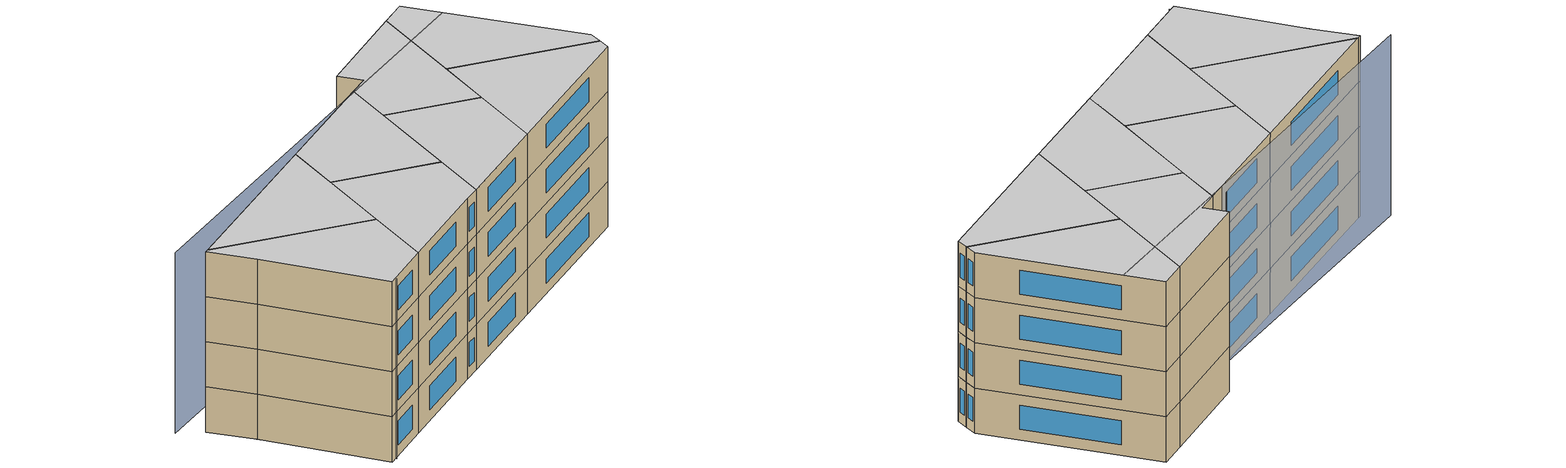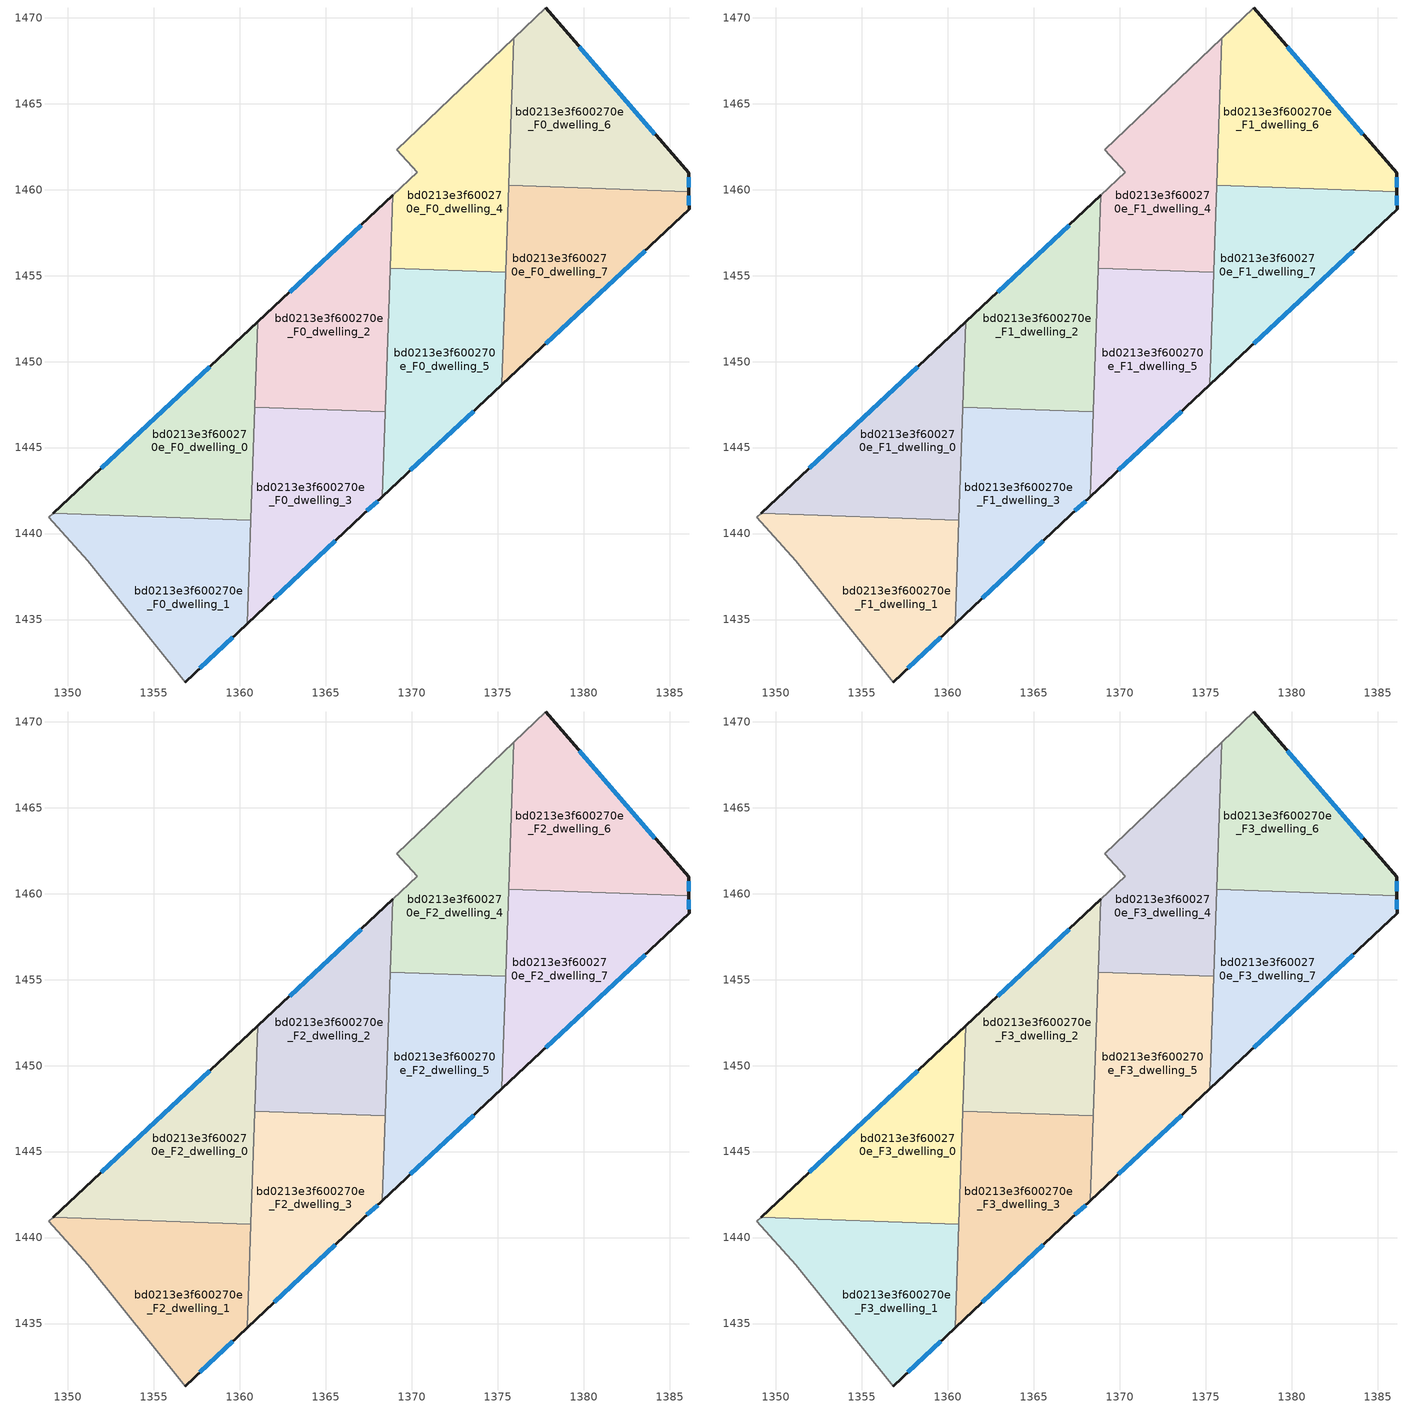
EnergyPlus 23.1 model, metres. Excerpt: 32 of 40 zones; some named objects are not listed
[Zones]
bd0213e3f600270e_F0_dwelling_0
 floor ground (EU_floor_Construction): 1361.06,1452.32 1360.65,1440.77 1349.15,1441.17 z0
 wall outside (EU_wall_Construction): 1361.06,1452.32 1349.15,1441.17 z0:3
 wall to bd0213e3f600270e_F0_dwelling_1 (EU_wall_Construction): 1349.15,1441.17 1360.65,1440.77 z0:3
 wall to bd0213e3f600270e_F0_dwelling_3 (EU_wall_Construction): 1360.65,1440.77 1360.88,1447.36 z0:3
 wall to bd0213e3f600270e_F0_dwelling_2 (EU_wall_Construction): 1360.88,1447.36 1361.06,1452.32 z0:3
 window (EU_Window_Construction): 1358.26,1449.7 1351.94,1443.79 z0.7:2.3
bd0213e3f600270e_F0_dwelling_1
 floor ground (EU_floor_Construction): 1360.65,1440.77 1360.44,1434.75 1356.84,1431.37 1351.17,1438.41 1348.91,1440.95 1349.15,1441.17 z0
 wall outside (EU_wall_Construction): 1356.84,1431.37 1360.44,1434.75 z0:3
 wall adiabatic (EU_wall_Construction): 1349.15,1441.17 1348.91,1440.95 1351.17,1438.41 1356.84,1431.37 z0:3
 wall to bd0213e3f600270e_F0_dwelling_3 (EU_wall_Construction): 1360.44,1434.75 1360.65,1440.77 z0:3
 window (EU_Window_Construction): 1357.69,1432.16 1359.59,1433.96 z0.7:2.3
bd0213e3f600270e_F0_dwelling_2
 floor ground (EU_floor_Construction): 1368.91,1459.66 1368.46,1447.09 1360.88,1447.36 1361.06,1452.32 z0
 wall outside (EU_wall_Construction): 1368.91,1459.66 1361.06,1452.32 z0:3
 wall to bd0213e3f600270e_F0_dwelling_3 (EU_wall_Construction): 1360.88,1447.36 1368.46,1447.09 z0:3
 wall to bd0213e3f600270e_F0_dwelling_5 (EU_wall_Construction): 1368.46,1447.09 1368.76,1455.42 z0:3
 wall to bd0213e3f600270e_F0_dwelling_4 (EU_wall_Construction): 1368.76,1455.42 1368.91,1459.66 z0:3
 window (EU_Window_Construction): 1367.06,1457.94 1362.9,1454.05 z0.7:2.3
bd0213e3f600270e_F0_dwelling_3
 floor ground (EU_floor_Construction): 1368.46,1447.09 1368.29,1442.14 1367.13,1441.06 1360.44,1434.75 1360.88,1447.36 z0
 wall outside (EU_wall_Construction): 1360.44,1434.75 1367.13,1441.06 1368.29,1442.14 z0:3
 wall to bd0213e3f600270e_F0_dwelling_5 (EU_wall_Construction): 1368.29,1442.15 1368.46,1447.09 z0:3
 window (EU_Window_Construction): 1367.4,1441.32 1368.02,1441.89 / 1362.01,1436.24 1365.56,1439.58 z0.7:2.3
bd0213e3f600270e_F0_dwelling_4
 floor ground (EU_floor_Construction): 1375.95,1468.81 1375.46,1455.19 1368.76,1455.42 1368.91,1459.66 1370.33,1461 1369.12,1462.31 z0
 wall to bd0213e3f600270e_F0_dwelling_5 (EU_wall_Construction): 1368.76,1455.42 1375.46,1455.19 z0:3
 wall adiabatic (EU_wall_Construction): 1375.95,1468.81 1369.12,1462.31 1370.33,1461 1368.91,1459.66 z0:3
 wall to bd0213e3f600270e_F0_dwelling_6 (EU_wall_Construction): 1375.64,1460.25 1375.95,1468.81 z0:3
 wall to bd0213e3f600270e_F0_dwelling_7 (EU_wall_Construction): 1375.46,1455.19 1375.64,1460.25 z0:3
bd0213e3f600270e_F0_dwelling_5
 floor ground (EU_floor_Construction): 1375.46,1455.19 1375.23,1448.64 1368.29,1442.15 1368.76,1455.42 z0
 wall outside (EU_wall_Construction): 1368.29,1442.15 1375.23,1448.64 z0:3
 wall to bd0213e3f600270e_F0_dwelling_7 (EU_wall_Construction): 1375.23,1448.64 1375.46,1455.19 z0:3
 window (EU_Window_Construction): 1369.92,1443.67 1373.6,1447.12 z0.7:2.3
bd0213e3f600270e_F0_dwelling_6
 floor ground (EU_floor_Construction): 1377.79,1470.57 1386.1,1460.97 1386.12,1459.88 1375.64,1460.25 1375.95,1468.81 z0
 wall outside (EU_wall_Construction): 1386.12,1459.88 1386.1,1460.97 1377.79,1470.57 z0:3
 wall adiabatic (EU_wall_Construction): 1377.79,1470.57 1375.95,1468.81 z0:3
 wall to bd0213e3f600270e_F0_dwelling_7 (EU_wall_Construction): 1375.64,1460.25 1386.12,1459.88 z0:3
 window (EU_Window_Construction): 1384.15,1463.23 1379.74,1468.31 / 1386.12,1460.14 1386.11,1460.72 z0.7:2.3
bd0213e3f600270e_F0_dwelling_7
 floor ground (EU_floor_Construction): 1386.12,1459.88 1386.13,1458.85 1375.23,1448.64 1375.64,1460.25 z0
 wall outside (EU_wall_Construction): 1375.23,1448.64 1386.13,1458.85 1386.12,1459.88 z0:3
 window (EU_Window_Construction): 1386.13,1459.09 1386.12,1459.64 / 1377.79,1451.04 1383.57,1456.45 z0.7:2.3
bd0213e3f600270e_F1_dwelling_0
 floor to bd0213e3f600270e_F0_dwelling_0 (EU_floor_Construction): 1361.06,1452.32 1360.65,1440.77 1349.15,1441.17 z3
 wall outside (EU_wall_Construction): 1361.06,1452.32 1349.15,1441.17 z3:6
 wall to bd0213e3f600270e_F1_dwelling_1 (EU_wall_Construction): 1349.15,1441.17 1360.65,1440.77 z3:6
 wall to bd0213e3f600270e_F1_dwelling_3 (EU_wall_Construction): 1360.65,1440.77 1360.88,1447.36 z3:6
 wall to bd0213e3f600270e_F1_dwelling_2 (EU_wall_Construction): 1360.88,1447.36 1361.06,1452.32 z3:6
 window (EU_Window_Construction): 1358.26,1449.7 1351.94,1443.79 z3.7:5.3
bd0213e3f600270e_F1_dwelling_1
 floor to bd0213e3f600270e_F0_dwelling_1 (EU_floor_Construction): 1360.65,1440.77 1360.44,1434.75 1356.84,1431.37 1351.17,1438.41 1348.91,1440.95 1349.15,1441.17 z3
 wall outside (EU_wall_Construction): 1356.84,1431.37 1360.44,1434.75 z3:6
 wall adiabatic (EU_wall_Construction): 1349.15,1441.17 1348.91,1440.95 1351.17,1438.41 1356.84,1431.37 z3:6
 wall to bd0213e3f600270e_F1_dwelling_3 (EU_wall_Construction): 1360.44,1434.75 1360.65,1440.77 z3:6
 window (EU_Window_Construction): 1357.69,1432.16 1359.59,1433.96 z3.7:5.3
bd0213e3f600270e_F1_dwelling_2
 floor to bd0213e3f600270e_F0_dwelling_2 (EU_floor_Construction): 1368.91,1459.66 1368.46,1447.09 1360.88,1447.36 1361.06,1452.32 z3
 wall outside (EU_wall_Construction): 1368.91,1459.66 1361.06,1452.32 z3:6
 wall to bd0213e3f600270e_F1_dwelling_3 (EU_wall_Construction): 1360.88,1447.36 1368.46,1447.09 z3:6
 wall to bd0213e3f600270e_F1_dwelling_5 (EU_wall_Construction): 1368.46,1447.09 1368.76,1455.42 z3:6
 wall to bd0213e3f600270e_F1_dwelling_4 (EU_wall_Construction): 1368.76,1455.42 1368.91,1459.66 z3:6
 window (EU_Window_Construction): 1367.06,1457.94 1362.9,1454.05 z3.7:5.3
bd0213e3f600270e_F1_dwelling_3
 floor to bd0213e3f600270e_F0_dwelling_3 (EU_floor_Construction): 1368.46,1447.09 1368.29,1442.14 1367.13,1441.06 1360.44,1434.75 1360.88,1447.36 z3
 wall outside (EU_wall_Construction): 1360.44,1434.75 1367.13,1441.06 1368.29,1442.14 z3:6
 wall to bd0213e3f600270e_F1_dwelling_5 (EU_wall_Construction): 1368.29,1442.15 1368.46,1447.09 z3:6
 window (EU_Window_Construction): 1367.4,1441.32 1368.02,1441.89 / 1362.01,1436.24 1365.56,1439.58 z3.7:5.3
bd0213e3f600270e_F1_dwelling_4
 floor to bd0213e3f600270e_F0_dwelling_4 (EU_floor_Construction): 1375.95,1468.81 1375.46,1455.19 1368.76,1455.42 1368.91,1459.66 1370.33,1461 1369.12,1462.31 z3
 wall to bd0213e3f600270e_F1_dwelling_5 (EU_wall_Construction): 1368.76,1455.42 1375.46,1455.19 z3:6
 wall adiabatic (EU_wall_Construction): 1375.95,1468.81 1369.12,1462.31 1370.33,1461 1368.91,1459.66 z3:6
 wall to bd0213e3f600270e_F1_dwelling_6 (EU_wall_Construction): 1375.64,1460.25 1375.95,1468.81 z3:6
 wall to bd0213e3f600270e_F1_dwelling_7 (EU_wall_Construction): 1375.46,1455.19 1375.64,1460.25 z3:6
bd0213e3f600270e_F1_dwelling_5
 floor to bd0213e3f600270e_F0_dwelling_5 (EU_floor_Construction): 1375.46,1455.19 1375.23,1448.64 1368.29,1442.15 1368.76,1455.42 z3
 wall outside (EU_wall_Construction): 1368.29,1442.15 1375.23,1448.64 z3:6
 wall to bd0213e3f600270e_F1_dwelling_7 (EU_wall_Construction): 1375.23,1448.64 1375.46,1455.19 z3:6
 window (EU_Window_Construction): 1369.92,1443.67 1373.6,1447.12 z3.7:5.3
bd0213e3f600270e_F1_dwelling_6
 floor to bd0213e3f600270e_F0_dwelling_6 (EU_floor_Construction): 1377.79,1470.57 1386.1,1460.97 1386.12,1459.88 1375.64,1460.25 1375.95,1468.81 z3
 wall outside (EU_wall_Construction): 1386.12,1459.88 1386.1,1460.97 1377.79,1470.57 z3:6
 wall adiabatic (EU_wall_Construction): 1377.79,1470.57 1375.95,1468.81 z3:6
 wall to bd0213e3f600270e_F1_dwelling_7 (EU_wall_Construction): 1375.64,1460.25 1386.12,1459.88 z3:6
 window (EU_Window_Construction): 1384.15,1463.23 1379.74,1468.31 / 1386.12,1460.14 1386.11,1460.72 z3.7:5.3
bd0213e3f600270e_F1_dwelling_7
 floor to bd0213e3f600270e_F0_dwelling_7 (EU_floor_Construction): 1386.12,1459.88 1386.13,1458.85 1375.23,1448.64 1375.64,1460.25 z3
 wall outside (EU_wall_Construction): 1375.23,1448.64 1386.13,1458.85 1386.12,1459.88 z3:6
 window (EU_Window_Construction): 1386.13,1459.09 1386.12,1459.64 / 1377.79,1451.04 1383.57,1456.45 z3.7:5.3
bd0213e3f600270e_F2_dwelling_0
 floor to bd0213e3f600270e_F1_dwelling_0 (EU_floor_Construction): 1361.06,1452.32 1360.65,1440.77 1349.15,1441.17 z6
 wall outside (EU_wall_Construction): 1361.06,1452.32 1349.15,1441.17 z6:9
 wall to bd0213e3f600270e_F2_dwelling_1 (EU_wall_Construction): 1349.15,1441.17 1360.65,1440.77 z6:9
 wall to bd0213e3f600270e_F2_dwelling_3 (EU_wall_Construction): 1360.65,1440.77 1360.88,1447.36 z6:9
 wall to bd0213e3f600270e_F2_dwelling_2 (EU_wall_Construction): 1360.88,1447.36 1361.06,1452.32 z6:9
 window (EU_Window_Construction): 1358.26,1449.7 1351.94,1443.79 z6.7:8.3
bd0213e3f600270e_F2_dwelling_1
 floor to bd0213e3f600270e_F1_dwelling_1 (EU_floor_Construction): 1360.65,1440.77 1360.44,1434.75 1356.84,1431.37 1351.17,1438.41 1348.91,1440.95 1349.15,1441.17 z6
 wall outside (EU_wall_Construction): 1356.84,1431.37 1360.44,1434.75 z6:9
 wall adiabatic (EU_wall_Construction): 1349.15,1441.17 1348.91,1440.95 1351.17,1438.41 1356.84,1431.37 z6:9
 wall to bd0213e3f600270e_F2_dwelling_3 (EU_wall_Construction): 1360.44,1434.75 1360.65,1440.77 z6:9
 window (EU_Window_Construction): 1357.69,1432.16 1359.59,1433.96 z6.7:8.3
bd0213e3f600270e_F2_dwelling_2
 floor to bd0213e3f600270e_F1_dwelling_2 (EU_floor_Construction): 1368.91,1459.66 1368.46,1447.09 1360.88,1447.36 1361.06,1452.32 z6
 wall outside (EU_wall_Construction): 1368.91,1459.66 1361.06,1452.32 z6:9
 wall to bd0213e3f600270e_F2_dwelling_3 (EU_wall_Construction): 1360.88,1447.36 1368.46,1447.09 z6:9
 wall to bd0213e3f600270e_F2_dwelling_5 (EU_wall_Construction): 1368.46,1447.09 1368.76,1455.42 z6:9
 wall to bd0213e3f600270e_F2_dwelling_4 (EU_wall_Construction): 1368.76,1455.42 1368.91,1459.66 z6:9
 window (EU_Window_Construction): 1367.06,1457.94 1362.9,1454.05 z6.7:8.3
bd0213e3f600270e_F2_dwelling_3
 floor to bd0213e3f600270e_F1_dwelling_3 (EU_floor_Construction): 1368.46,1447.09 1368.29,1442.14 1367.13,1441.06 1360.44,1434.75 1360.88,1447.36 z6
 wall outside (EU_wall_Construction): 1360.44,1434.75 1367.13,1441.06 1368.29,1442.14 z6:9
 wall to bd0213e3f600270e_F2_dwelling_5 (EU_wall_Construction): 1368.29,1442.15 1368.46,1447.09 z6:9
 window (EU_Window_Construction): 1367.4,1441.32 1368.02,1441.89 / 1362.01,1436.24 1365.56,1439.58 z6.7:8.3
bd0213e3f600270e_F2_dwelling_4
 floor to bd0213e3f600270e_F1_dwelling_4 (EU_floor_Construction): 1375.95,1468.81 1375.46,1455.19 1368.76,1455.42 1368.91,1459.66 1370.33,1461 1369.12,1462.31 z6
 wall to bd0213e3f600270e_F2_dwelling_5 (EU_wall_Construction): 1368.76,1455.42 1375.46,1455.19 z6:9
 wall adiabatic (EU_wall_Construction): 1375.95,1468.81 1369.12,1462.31 1370.33,1461 1368.91,1459.66 z6:9
 wall to bd0213e3f600270e_F2_dwelling_6 (EU_wall_Construction): 1375.64,1460.25 1375.95,1468.81 z6:9
 wall to bd0213e3f600270e_F2_dwelling_7 (EU_wall_Construction): 1375.46,1455.19 1375.64,1460.25 z6:9
bd0213e3f600270e_F2_dwelling_5
 floor to bd0213e3f600270e_F1_dwelling_5 (EU_floor_Construction): 1375.46,1455.19 1375.23,1448.64 1368.29,1442.15 1368.76,1455.42 z6
 wall outside (EU_wall_Construction): 1368.29,1442.15 1375.23,1448.64 z6:9
 wall to bd0213e3f600270e_F2_dwelling_7 (EU_wall_Construction): 1375.23,1448.64 1375.46,1455.19 z6:9
 window (EU_Window_Construction): 1369.92,1443.67 1373.6,1447.12 z6.7:8.3
bd0213e3f600270e_F2_dwelling_6
 floor to bd0213e3f600270e_F1_dwelling_6 (EU_floor_Construction): 1377.79,1470.57 1386.1,1460.97 1386.12,1459.88 1375.64,1460.25 1375.95,1468.81 z6
 wall outside (EU_wall_Construction): 1386.12,1459.88 1386.1,1460.97 1377.79,1470.57 z6:9
 wall adiabatic (EU_wall_Construction): 1377.79,1470.57 1375.95,1468.81 z6:9
 wall to bd0213e3f600270e_F2_dwelling_7 (EU_wall_Construction): 1375.64,1460.25 1386.12,1459.88 z6:9
 window (EU_Window_Construction): 1384.15,1463.23 1379.74,1468.31 / 1386.12,1460.14 1386.11,1460.72 z6.7:8.3
bd0213e3f600270e_F2_dwelling_7
 floor to bd0213e3f600270e_F1_dwelling_7 (EU_floor_Construction): 1386.12,1459.88 1386.13,1458.85 1375.23,1448.64 1375.64,1460.25 z6
 wall outside (EU_wall_Construction): 1375.23,1448.64 1386.13,1458.85 1386.12,1459.88 z6:9
 window (EU_Window_Construction): 1386.13,1459.09 1386.12,1459.64 / 1377.79,1451.04 1383.57,1456.45 z6.7:8.3
bd0213e3f600270e_F3_dwelling_0
 floor to bd0213e3f600270e_F2_dwelling_0 (EU_floor_Construction): 1361.06,1452.32 1360.65,1440.77 1349.15,1441.17 z9
 wall outside (EU_wall_Construction): 1361.06,1452.32 1349.15,1441.17 z9:12
 wall to bd0213e3f600270e_F3_dwelling_1 (EU_wall_Construction): 1349.15,1441.17 1360.65,1440.77 z9:12
 wall to bd0213e3f600270e_F3_dwelling_3 (EU_wall_Construction): 1360.65,1440.77 1360.88,1447.36 z9:12
 wall to bd0213e3f600270e_F3_dwelling_2 (EU_wall_Construction): 1360.88,1447.36 1361.06,1452.32 z9:12
 window (EU_Window_Construction): 1358.26,1449.7 1351.94,1443.79 z9.7:11.3
 ceiling to bd0213e3f600270e_F4_dwelling_0 (EU_floor_Construction): 1360.65,1440.77 1361.06,1452.32 1349.15,1441.17 z12
bd0213e3f600270e_F3_dwelling_1
 floor to bd0213e3f600270e_F2_dwelling_1 (EU_floor_Construction): 1360.65,1440.77 1360.44,1434.75 1356.84,1431.37 1351.17,1438.41 1348.91,1440.95 1349.15,1441.17 z9
 wall outside (EU_wall_Construction): 1356.84,1431.37 1360.44,1434.75 z9:12
 wall adiabatic (EU_wall_Construction): 1349.15,1441.17 1348.91,1440.95 1351.17,1438.41 1356.84,1431.37 z9:12
 wall to bd0213e3f600270e_F3_dwelling_3 (EU_wall_Construction): 1360.44,1434.75 1360.65,1440.77 z9:12
 window (EU_Window_Construction): 1357.69,1432.16 1359.59,1433.96 z9.7:11.3
 ceiling to bd0213e3f600270e_F4_dwelling_1 (EU_floor_Construction): 1360.44,1434.75 1360.65,1440.77 1349.15,1441.17 1348.91,1440.95 1351.17,1438.41 1356.84,1431.37 z12
bd0213e3f600270e_F3_dwelling_2
 floor to bd0213e3f600270e_F2_dwelling_2 (EU_floor_Construction): 1368.91,1459.66 1368.46,1447.09 1360.88,1447.36 1361.06,1452.32 z9
 wall outside (EU_wall_Construction): 1368.91,1459.66 1361.06,1452.32 z9:12
 wall to bd0213e3f600270e_F3_dwelling_3 (EU_wall_Construction): 1360.88,1447.36 1368.46,1447.09 z9:12
 wall to bd0213e3f600270e_F3_dwelling_5 (EU_wall_Construction): 1368.46,1447.09 1368.76,1455.42 z9:12
 wall to bd0213e3f600270e_F3_dwelling_4 (EU_wall_Construction): 1368.76,1455.42 1368.91,1459.66 z9:12
 window (EU_Window_Construction): 1367.06,1457.94 1362.9,1454.05 z9.7:11.3
 ceiling to bd0213e3f600270e_F4_dwelling_2 (EU_floor_Construction): 1368.46,1447.09 1368.91,1459.66 1361.06,1452.32 1360.88,1447.36 z12
bd0213e3f600270e_F3_dwelling_3
 floor to bd0213e3f600270e_F2_dwelling_3 (EU_floor_Construction): 1368.46,1447.09 1368.29,1442.14 1367.13,1441.06 1360.44,1434.75 1360.88,1447.36 z9
 wall outside (EU_wall_Construction): 1360.44,1434.75 1367.13,1441.06 1368.29,1442.14 z9:12
 wall to bd0213e3f600270e_F3_dwelling_5 (EU_wall_Construction): 1368.29,1442.15 1368.46,1447.09 z9:12
 window (EU_Window_Construction): 1367.4,1441.32 1368.02,1441.89 / 1362.01,1436.24 1365.56,1439.58 z9.7:11.3
 ceiling to bd0213e3f600270e_F4_dwelling_3 (EU_floor_Construction): 1367.13,1441.06 1368.29,1442.14 1368.46,1447.09 1360.88,1447.36 1360.44,1434.75 z12
bd0213e3f600270e_F3_dwelling_4
 floor to bd0213e3f600270e_F2_dwelling_4 (EU_floor_Construction): 1375.95,1468.81 1375.46,1455.19 1368.76,1455.42 1368.91,1459.66 1370.33,1461 1369.12,1462.31 z9
 wall to bd0213e3f600270e_F3_dwelling_5 (EU_wall_Construction): 1368.76,1455.42 1375.46,1455.19 z9:12
 wall adiabatic (EU_wall_Construction): 1375.95,1468.81 1369.12,1462.31 1370.33,1461 1368.91,1459.66 z9:12
 wall to bd0213e3f600270e_F3_dwelling_6 (EU_wall_Construction): 1375.64,1460.25 1375.95,1468.81 z9:12
 wall to bd0213e3f600270e_F3_dwelling_7 (EU_wall_Construction): 1375.46,1455.19 1375.64,1460.25 z9:12
 ceiling to bd0213e3f600270e_F4_dwelling_4 (EU_floor_Construction): 1375.46,1455.19 1375.95,1468.81 1369.12,1462.31 1370.33,1461 1368.91,1459.66 1368.76,1455.42 z12
bd0213e3f600270e_F3_dwelling_5
 floor to bd0213e3f600270e_F2_dwelling_5 (EU_floor_Construction): 1375.46,1455.19 1375.23,1448.64 1368.29,1442.15 1368.76,1455.42 z9
 wall outside (EU_wall_Construction): 1368.29,1442.15 1375.23,1448.64 z9:12
 wall to bd0213e3f600270e_F3_dwelling_7 (EU_wall_Construction): 1375.23,1448.64 1375.46,1455.19 z9:12
 window (EU_Window_Construction): 1369.92,1443.67 1373.6,1447.12 z9.7:11.3
 ceiling to bd0213e3f600270e_F4_dwelling_5 (EU_floor_Construction): 1375.23,1448.64 1375.46,1455.19 1368.76,1455.42 1368.29,1442.15 z12
bd0213e3f600270e_F3_dwelling_6
 floor to bd0213e3f600270e_F2_dwelling_6 (EU_floor_Construction): 1377.79,1470.57 1386.1,1460.97 1386.12,1459.88 1375.64,1460.25 1375.95,1468.81 z9
 wall outside (EU_wall_Construction): 1386.12,1459.88 1386.1,1460.97 1377.79,1470.57 z9:12
 wall adiabatic (EU_wall_Construction): 1377.79,1470.57 1375.95,1468.81 z9:12
 wall to bd0213e3f600270e_F3_dwelling_7 (EU_wall_Construction): 1375.64,1460.25 1386.12,1459.88 z9:12
 window (EU_Window_Construction): 1384.15,1463.23 1379.74,1468.31 / 1386.12,1460.14 1386.11,1460.72 z9.7:11.3
 ceiling to bd0213e3f600270e_F4_dwelling_6 (EU_floor_Construction): 1386.12,1459.88 1386.1,1460.97 1377.79,1470.57 1375.95,1468.81 1375.64,1460.25 z12
bd0213e3f600270e_F3_dwelling_7
 floor to bd0213e3f600270e_F2_dwelling_7 (EU_floor_Construction): 1386.12,1459.88 1386.13,1458.85 1375.23,1448.64 1375.64,1460.25 z9
 wall outside (EU_wall_Construction): 1375.23,1448.64 1386.13,1458.85 1386.12,1459.88 z9:12
 window (EU_Window_Construction): 1386.13,1459.09 1386.12,1459.64 / 1377.79,1451.04 1383.57,1456.45 z9.7:11.3
 ceiling to bd0213e3f600270e_F4_dwelling_7 (EU_floor_Construction): 1386.13,1458.85 1386.12,1459.88 1375.64,1460.25 1375.23,1448.64 z12
shading: 1351.11,1438.48 1357.33,1431.68 / 1379.61,1468.36 1347.16,1441.67 z0:12
[Building]
EU S2 Campaign: North Axis=0; Terrain=City; Solar Distribution=FullExterior
[Site:Location]
Budapest.Ferenc.Liszt.Intl.AP: Latitude=47.437; Longitude=19.256; Time Zone=1; Elevation=185
[SizingPeriod:WeatherFileDays]
AnnualSizingPeriod: Begin Month=1; Begin Day of Month=1; End Month=12; End Day of Month=31; Day of Week for Start Day=Monday; Use Weather File Daylight Saving Period=No; Use Weather File Rain and Snow Indicators=No
[MATERIAL]
EU_InternalMass_Material: Roughness=MediumRough; Thickness=0.1; Conductivity=1; Density=1800; Specific Heat=900; Thermal Absorptance=0.9; Solar Absorptance=0.7; Visible Absorptance=0.7
[MATERIAL:NOMASS] Roughness=MediumRough; Thermal Absorptance=0.9; Solar Absorptance=0.7; Visible Absorptance=0.7
Name | Thermal Resistance
EU_wall_NoMass | 0.832559
EU_floor_NoMass | 0.872794
[WINDOWMATERIAL:SIMPLEGLAZINGSYSTEM]
EU_Window_SimpleGlazing: UFactor=2.79869; Solar Heat Gain Coefficient=0.75; Visible Transmittance=0.75
[CONSTRUCTION]
EU_wall_Construction: EU_wall_NoMass
EU_floor_Construction: EU_floor_NoMass
EU_Window_Construction: EU_Window_SimpleGlazing
EU_InternalMass_Construction: EU_InternalMass_Material
[ZONE] Type=1; Multiplier=1; Ceiling Height=autocalculate; Floor Area=autocalculate; Part of Total Floor Area=Yes
Name | Volume
bd0213e3f600270e_F0_dwelling_0; bd0213e3f600270e_F1_dwelling_0; bd0213e3f600270e_F2_dwelling_0; bd0213e3f600270e_F3_dwelling_0 | 199.641
bd0213e3f600270e_F0_dwelling_1; bd0213e3f600270e_F1_dwelling_1; bd0213e3f600270e_F2_dwelling_1; bd0213e3f600270e_F3_dwelling_1 | 199.645
bd0213e3f600270e_F0_dwelling_2; bd0213e3f600270e_F1_dwelling_2; bd0213e3f600270e_F2_dwelling_2; bd0213e3f600270e_F3_dwelling_2 | 199.627
bd0213e3f600270e_F0_dwelling_3; bd0213e3f600270e_F1_dwelling_3; bd0213e3f600270e_F2_dwelling_3; bd0213e3f600270e_F3_dwelling_3 | 199.638
bd0213e3f600270e_F0_dwelling_4; bd0213e3f600270e_F1_dwelling_4; bd0213e3f600270e_F2_dwelling_4; bd0213e3f600270e_F3_dwelling_4 | 199.635
bd0213e3f600270e_F0_dwelling_5; bd0213e3f600270e_F1_dwelling_5; bd0213e3f600270e_F2_dwelling_5; bd0213e3f600270e_F3_dwelling_5 | 199.62
bd0213e3f600270e_F0_dwelling_6; bd0213e3f600270e_F1_dwelling_6; bd0213e3f600270e_F2_dwelling_6; bd0213e3f600270e_F3_dwelling_6 | 199.648
bd0213e3f600270e_F0_dwelling_7; bd0213e3f600270e_F1_dwelling_7; bd0213e3f600270e_F2_dwelling_7; bd0213e3f600270e_F3_dwelling_7 | 199.647
[INTERNALMASS] Construction=EU_InternalMass_Construction
Name | Zone or ZoneList | Surface Area
bd0213e3f600270e_F0_dwelling_0_EU_InternalMass | bd0213e3f600270e_F0_dwelling_0 | 66.5472
bd0213e3f600270e_F0_dwelling_1_EU_InternalMass | bd0213e3f600270e_F0_dwelling_1 | 66.5483
bd0213e3f600270e_F0_dwelling_2_EU_InternalMass | bd0213e3f600270e_F0_dwelling_2 | 66.5425
bd0213e3f600270e_F0_dwelling_3_EU_InternalMass | bd0213e3f600270e_F0_dwelling_3 | 66.5461
bd0213e3f600270e_F0_dwelling_4_EU_InternalMass | bd0213e3f600270e_F0_dwelling_4 | 66.545
bd0213e3f600270e_F0_dwelling_5_EU_InternalMass | bd0213e3f600270e_F0_dwelling_5 | 66.5473
bd0213e3f600270e_F0_dwelling_6_EU_InternalMass | bd0213e3f600270e_F0_dwelling_6 | 66.5495
bd0213e3f600270e_F0_dwelling_7_EU_InternalMass | bd0213e3f600270e_F0_dwelling_7 | 66.5492
bd0213e3f600270e_F1_dwelling_0_EU_InternalMass | bd0213e3f600270e_F1_dwelling_0 | 66.5472
bd0213e3f600270e_F1_dwelling_1_EU_InternalMass | bd0213e3f600270e_F1_dwelling_1 | 66.5483
bd0213e3f600270e_F1_dwelling_2_EU_InternalMass | bd0213e3f600270e_F1_dwelling_2 | 66.5425
bd0213e3f600270e_F1_dwelling_3_EU_InternalMass | bd0213e3f600270e_F1_dwelling_3 | 66.5461
bd0213e3f600270e_F1_dwelling_4_EU_InternalMass | bd0213e3f600270e_F1_dwelling_4 | 66.545
bd0213e3f600270e_F1_dwelling_5_EU_InternalMass | bd0213e3f600270e_F1_dwelling_5 | 66.5473
bd0213e3f600270e_F1_dwelling_6_EU_InternalMass | bd0213e3f600270e_F1_dwelling_6 | 66.5495
bd0213e3f600270e_F1_dwelling_7_EU_InternalMass | bd0213e3f600270e_F1_dwelling_7 | 66.5492
bd0213e3f600270e_F2_dwelling_0_EU_InternalMass | bd0213e3f600270e_F2_dwelling_0 | 66.5472
bd0213e3f600270e_F2_dwelling_1_EU_InternalMass | bd0213e3f600270e_F2_dwelling_1 | 66.5483
bd0213e3f600270e_F2_dwelling_2_EU_InternalMass | bd0213e3f600270e_F2_dwelling_2 | 66.5425
bd0213e3f600270e_F2_dwelling_3_EU_InternalMass | bd0213e3f600270e_F2_dwelling_3 | 66.5461
bd0213e3f600270e_F2_dwelling_4_EU_InternalMass | bd0213e3f600270e_F2_dwelling_4 | 66.545
bd0213e3f600270e_F2_dwelling_5_EU_InternalMass | bd0213e3f600270e_F2_dwelling_5 | 66.5473
bd0213e3f600270e_F2_dwelling_6_EU_InternalMass | bd0213e3f600270e_F2_dwelling_6 | 66.5495
bd0213e3f600270e_F2_dwelling_7_EU_InternalMass | bd0213e3f600270e_F2_dwelling_7 | 66.5492
bd0213e3f600270e_F3_dwelling_0_EU_InternalMass | bd0213e3f600270e_F3_dwelling_0 | 66.5472
bd0213e3f600270e_F3_dwelling_1_EU_InternalMass | bd0213e3f600270e_F3_dwelling_1 | 66.5483
bd0213e3f600270e_F3_dwelling_2_EU_InternalMass | bd0213e3f600270e_F3_dwelling_2 | 66.5425
bd0213e3f600270e_F3_dwelling_3_EU_InternalMass | bd0213e3f600270e_F3_dwelling_3 | 66.5461
bd0213e3f600270e_F3_dwelling_4_EU_InternalMass | bd0213e3f600270e_F3_dwelling_4 | 66.545
bd0213e3f600270e_F3_dwelling_5_EU_InternalMass | bd0213e3f600270e_F3_dwelling_5 | 66.5473
bd0213e3f600270e_F3_dwelling_6_EU_InternalMass | bd0213e3f600270e_F3_dwelling_6 | 66.5495
bd0213e3f600270e_F3_dwelling_7_EU_InternalMass | bd0213e3f600270e_F3_dwelling_7 | 66.5492
[OTHEREQUIPMENT] Fuel Type=Electricity; Design Level Calculation Method=Watts/Area; Power per Zone Floor Area=1; Fraction Latent=0; Fraction Radiant=0; Fraction Lost=0; Carbon Dioxide Generation Rate=0; EndUse Subcategory=EU_Step8_InternalGains
Name | Zone or ZoneList or Space or SpaceList | Schedule
EU_Step8_InternalGain_bd0213e3f600270e_F0_dwelling_0_f000 | bd0213e3f600270e_F0_dwelling_0 | EU_Step8_GainSchedule_bd0213e3f600270e_F0_dwelling_0_f000
EU_Step8_InternalGain_bd0213e3f600270e_F0_dwelling_1_f000 | bd0213e3f600270e_F0_dwelling_1 | EU_Step8_GainSchedule_bd0213e3f600270e_F0_dwelling_1_f000
EU_Step8_InternalGain_bd0213e3f600270e_F0_dwelling_2_f000 | bd0213e3f600270e_F0_dwelling_2 | EU_Step8_GainSchedule_bd0213e3f600270e_F0_dwelling_2_f000
EU_Step8_InternalGain_bd0213e3f600270e_F0_dwelling_3_f000 | bd0213e3f600270e_F0_dwelling_3 | EU_Step8_GainSchedule_bd0213e3f600270e_F0_dwelling_3_f000
EU_Step8_InternalGain_bd0213e3f600270e_F0_dwelling_4_f000 | bd0213e3f600270e_F0_dwelling_4 | EU_Step8_GainSchedule_bd0213e3f600270e_F0_dwelling_4_f000
EU_Step8_InternalGain_bd0213e3f600270e_F0_dwelling_5_f000 | bd0213e3f600270e_F0_dwelling_5 | EU_Step8_GainSchedule_bd0213e3f600270e_F0_dwelling_5_f000
EU_Step8_InternalGain_bd0213e3f600270e_F0_dwelling_6_f000 | bd0213e3f600270e_F0_dwelling_6 | EU_Step8_GainSchedule_bd0213e3f600270e_F0_dwelling_6_f000
EU_Step8_InternalGain_bd0213e3f600270e_F0_dwelling_7_f000 | bd0213e3f600270e_F0_dwelling_7 | EU_Step8_GainSchedule_bd0213e3f600270e_F0_dwelling_7_f000
EU_Step8_InternalGain_bd0213e3f600270e_F1_dwelling_0_f000 | bd0213e3f600270e_F1_dwelling_0 | EU_Step8_GainSchedule_bd0213e3f600270e_F1_dwelling_0_f000
EU_Step8_InternalGain_bd0213e3f600270e_F1_dwelling_1_f000 | bd0213e3f600270e_F1_dwelling_1 | EU_Step8_GainSchedule_bd0213e3f600270e_F1_dwelling_1_f000
EU_Step8_InternalGain_bd0213e3f600270e_F1_dwelling_2_f000 | bd0213e3f600270e_F1_dwelling_2 | EU_Step8_GainSchedule_bd0213e3f600270e_F1_dwelling_2_f000
EU_Step8_InternalGain_bd0213e3f600270e_F1_dwelling_3_f000 | bd0213e3f600270e_F1_dwelling_3 | EU_Step8_GainSchedule_bd0213e3f600270e_F1_dwelling_3_f000
EU_Step8_InternalGain_bd0213e3f600270e_F1_dwelling_4_f000 | bd0213e3f600270e_F1_dwelling_4 | EU_Step8_GainSchedule_bd0213e3f600270e_F1_dwelling_4_f000
EU_Step8_InternalGain_bd0213e3f600270e_F1_dwelling_5_f000 | bd0213e3f600270e_F1_dwelling_5 | EU_Step8_GainSchedule_bd0213e3f600270e_F1_dwelling_5_f000
EU_Step8_InternalGain_bd0213e3f600270e_F1_dwelling_6_f000 | bd0213e3f600270e_F1_dwelling_6 | EU_Step8_GainSchedule_bd0213e3f600270e_F1_dwelling_6_f000
EU_Step8_InternalGain_bd0213e3f600270e_F1_dwelling_7_f000 | bd0213e3f600270e_F1_dwelling_7 | EU_Step8_GainSchedule_bd0213e3f600270e_F1_dwelling_7_f000
EU_Step8_InternalGain_bd0213e3f600270e_F2_dwelling_0_f000 | bd0213e3f600270e_F2_dwelling_0 | EU_Step8_GainSchedule_bd0213e3f600270e_F2_dwelling_0_f000
EU_Step8_InternalGain_bd0213e3f600270e_F2_dwelling_1_f000 | bd0213e3f600270e_F2_dwelling_1 | EU_Step8_GainSchedule_bd0213e3f600270e_F2_dwelling_1_f000
EU_Step8_InternalGain_bd0213e3f600270e_F2_dwelling_2_f000 | bd0213e3f600270e_F2_dwelling_2 | EU_Step8_GainSchedule_bd0213e3f600270e_F2_dwelling_2_f000
EU_Step8_InternalGain_bd0213e3f600270e_F2_dwelling_3_f000 | bd0213e3f600270e_F2_dwelling_3 | EU_Step8_GainSchedule_bd0213e3f600270e_F2_dwelling_3_f000
EU_Step8_InternalGain_bd0213e3f600270e_F2_dwelling_4_f000 | bd0213e3f600270e_F2_dwelling_4 | EU_Step8_GainSchedule_bd0213e3f600270e_F2_dwelling_4_f000
EU_Step8_InternalGain_bd0213e3f600270e_F2_dwelling_5_f000 | bd0213e3f600270e_F2_dwelling_5 | EU_Step8_GainSchedule_bd0213e3f600270e_F2_dwelling_5_f000
EU_Step8_InternalGain_bd0213e3f600270e_F2_dwelling_6_f000 | bd0213e3f600270e_F2_dwelling_6 | EU_Step8_GainSchedule_bd0213e3f600270e_F2_dwelling_6_f000
EU_Step8_InternalGain_bd0213e3f600270e_F2_dwelling_7_f000 | bd0213e3f600270e_F2_dwelling_7 | EU_Step8_GainSchedule_bd0213e3f600270e_F2_dwelling_7_f000
EU_Step8_InternalGain_bd0213e3f600270e_F3_dwelling_0_f000 | bd0213e3f600270e_F3_dwelling_0 | EU_Step8_GainSchedule_bd0213e3f600270e_F3_dwelling_0_f000
EU_Step8_InternalGain_bd0213e3f600270e_F3_dwelling_1_f000 | bd0213e3f600270e_F3_dwelling_1 | EU_Step8_GainSchedule_bd0213e3f600270e_F3_dwelling_1_f000
EU_Step8_InternalGain_bd0213e3f600270e_F3_dwelling_2_f000 | bd0213e3f600270e_F3_dwelling_2 | EU_Step8_GainSchedule_bd0213e3f600270e_F3_dwelling_2_f000
EU_Step8_InternalGain_bd0213e3f600270e_F3_dwelling_3_f000 | bd0213e3f600270e_F3_dwelling_3 | EU_Step8_GainSchedule_bd0213e3f600270e_F3_dwelling_3_f000
EU_Step8_InternalGain_bd0213e3f600270e_F3_dwelling_4_f000 | bd0213e3f600270e_F3_dwelling_4 | EU_Step8_GainSchedule_bd0213e3f600270e_F3_dwelling_4_f000
EU_Step8_InternalGain_bd0213e3f600270e_F3_dwelling_5_f000 | bd0213e3f600270e_F3_dwelling_5 | EU_Step8_GainSchedule_bd0213e3f600270e_F3_dwelling_5_f000
EU_Step8_InternalGain_bd0213e3f600270e_F3_dwelling_6_f000 | bd0213e3f600270e_F3_dwelling_6 | EU_Step8_GainSchedule_bd0213e3f600270e_F3_dwelling_6_f000
EU_Step8_InternalGain_bd0213e3f600270e_F3_dwelling_7_f000 | bd0213e3f600270e_F3_dwelling_7 | EU_Step8_GainSchedule_bd0213e3f600270e_F3_dwelling_7_f000
[ZONEVENTILATION:DESIGNFLOWRATE] Schedule=EU_AlwaysOn; Design Flow Rate Calculation Method=AirChanges/Hour; Air Changes per Hour=0.475469; Ventilation Type=Natural; Fan Pressure Rise=0; Fan Total Efficiency=1; Constant Term Coefficient=1; Temperature Term Coefficient=0; Velocity Term Coefficient=0; Velocity Squared Term Coefficient=0; Minimum Indoor Temperature=-100; Maximum Indoor Temperature=100; Delta Temperature=-100; Minimum Outdoor Temperature=-100; Maximum Outdoor Temperature=100; Maximum Wind Speed=40
Name | Zone or ZoneList or Space or SpaceList
EU_ConstantAir_bd0213e3f600270e_F0_dwelling_0 | bd0213e3f600270e_F0_dwelling_0
EU_ConstantAir_bd0213e3f600270e_F0_dwelling_1 | bd0213e3f600270e_F0_dwelling_1
EU_ConstantAir_bd0213e3f600270e_F0_dwelling_2 | bd0213e3f600270e_F0_dwelling_2
EU_ConstantAir_bd0213e3f600270e_F0_dwelling_3 | bd0213e3f600270e_F0_dwelling_3
EU_ConstantAir_bd0213e3f600270e_F0_dwelling_4 | bd0213e3f600270e_F0_dwelling_4
EU_ConstantAir_bd0213e3f600270e_F0_dwelling_5 | bd0213e3f600270e_F0_dwelling_5
EU_ConstantAir_bd0213e3f600270e_F0_dwelling_6 | bd0213e3f600270e_F0_dwelling_6
EU_ConstantAir_bd0213e3f600270e_F0_dwelling_7 | bd0213e3f600270e_F0_dwelling_7
EU_ConstantAir_bd0213e3f600270e_F1_dwelling_0 | bd0213e3f600270e_F1_dwelling_0
EU_ConstantAir_bd0213e3f600270e_F1_dwelling_1 | bd0213e3f600270e_F1_dwelling_1
EU_ConstantAir_bd0213e3f600270e_F1_dwelling_2 | bd0213e3f600270e_F1_dwelling_2
EU_ConstantAir_bd0213e3f600270e_F1_dwelling_3 | bd0213e3f600270e_F1_dwelling_3
EU_ConstantAir_bd0213e3f600270e_F1_dwelling_4 | bd0213e3f600270e_F1_dwelling_4
EU_ConstantAir_bd0213e3f600270e_F1_dwelling_5 | bd0213e3f600270e_F1_dwelling_5
EU_ConstantAir_bd0213e3f600270e_F1_dwelling_6 | bd0213e3f600270e_F1_dwelling_6
EU_ConstantAir_bd0213e3f600270e_F1_dwelling_7 | bd0213e3f600270e_F1_dwelling_7
EU_ConstantAir_bd0213e3f600270e_F2_dwelling_0 | bd0213e3f600270e_F2_dwelling_0
EU_ConstantAir_bd0213e3f600270e_F2_dwelling_1 | bd0213e3f600270e_F2_dwelling_1
EU_ConstantAir_bd0213e3f600270e_F2_dwelling_2 | bd0213e3f600270e_F2_dwelling_2
EU_ConstantAir_bd0213e3f600270e_F2_dwelling_3 | bd0213e3f600270e_F2_dwelling_3
EU_ConstantAir_bd0213e3f600270e_F2_dwelling_4 | bd0213e3f600270e_F2_dwelling_4
EU_ConstantAir_bd0213e3f600270e_F2_dwelling_5 | bd0213e3f600270e_F2_dwelling_5
EU_ConstantAir_bd0213e3f600270e_F2_dwelling_6 | bd0213e3f600270e_F2_dwelling_6
EU_ConstantAir_bd0213e3f600270e_F2_dwelling_7 | bd0213e3f600270e_F2_dwelling_7
EU_ConstantAir_bd0213e3f600270e_F3_dwelling_0 | bd0213e3f600270e_F3_dwelling_0
EU_ConstantAir_bd0213e3f600270e_F3_dwelling_1 | bd0213e3f600270e_F3_dwelling_1
EU_ConstantAir_bd0213e3f600270e_F3_dwelling_2 | bd0213e3f600270e_F3_dwelling_2
EU_ConstantAir_bd0213e3f600270e_F3_dwelling_3 | bd0213e3f600270e_F3_dwelling_3
EU_ConstantAir_bd0213e3f600270e_F3_dwelling_4 | bd0213e3f600270e_F3_dwelling_4
EU_ConstantAir_bd0213e3f600270e_F3_dwelling_5 | bd0213e3f600270e_F3_dwelling_5
EU_ConstantAir_bd0213e3f600270e_F3_dwelling_6 | bd0213e3f600270e_F3_dwelling_6
EU_ConstantAir_bd0213e3f600270e_F3_dwelling_7 | bd0213e3f600270e_F3_dwelling_7
[HVACTEMPLATE:THERMOSTAT] Constant Heating Setpoint=20; Constant Cooling Setpoint=50
EU_HeatOnly_bd0213e3f600270e_F0_dwelling_0; EU_HeatOnly_bd0213e3f600270e_F0_dwelling_1; EU_HeatOnly_bd0213e3f600270e_F0_dwelling_2; EU_HeatOnly_bd0213e3f600270e_F0_dwelling_3; EU_HeatOnly_bd0213e3f600270e_F0_dwelling_4; EU_HeatOnly_bd0213e3f600270e_F0_dwelling_5; EU_HeatOnly_bd0213e3f600270e_F0_dwelling_6; EU_HeatOnly_bd0213e3f600270e_F0_dwelling_7; EU_HeatOnly_bd0213e3f600270e_F1_dwelling_0; EU_HeatOnly_bd0213e3f600270e_F1_dwelling_1; EU_HeatOnly_bd0213e3f600270e_F1_dwelling_2; EU_HeatOnly_bd0213e3f600270e_F1_dwelling_3; EU_HeatOnly_bd0213e3f600270e_F1_dwelling_4; EU_HeatOnly_bd0213e3f600270e_F1_dwelling_5; EU_HeatOnly_bd0213e3f600270e_F1_dwelling_6; EU_HeatOnly_bd0213e3f600270e_F1_dwelling_7; EU_HeatOnly_bd0213e3f600270e_F2_dwelling_0; EU_HeatOnly_bd0213e3f600270e_F2_dwelling_1; EU_HeatOnly_bd0213e3f600270e_F2_dwelling_2; EU_HeatOnly_bd0213e3f600270e_F2_dwelling_3; EU_HeatOnly_bd0213e3f600270e_F2_dwelling_4; EU_HeatOnly_bd0213e3f600270e_F2_dwelling_5; EU_HeatOnly_bd0213e3f600270e_F2_dwelling_6; EU_HeatOnly_bd0213e3f600270e_F2_dwelling_7
[HVACTEMPLATE:ZONE:IDEALLOADSAIRSYSTEM] System Availability Schedule=EU_AlwaysOn; Maximum Heating Supply Air Temperature=50; Minimum Cooling Supply Air Temperature=13; Maximum Heating Supply Air Humidity Ratio=0.0156; Minimum Cooling Supply Air Humidity Ratio=0.0077; Heating Limit=NoLimit; Cooling Limit=NoLimit; Heating Availability Schedule=EU_AlwaysOn; Cooling Availability Schedule=EU_CoolingOff; Dehumidification Control Type=ConstantSensibleHeatRatio; Cooling Sensible Heat Ratio=0.7; Dehumidification Setpoint=60; Humidification Control Type=None; Humidification Setpoint=30; Outdoor Air Method=None; Outdoor Air Flow Rate per Person=0.00944; Outdoor Air Flow Rate per Zone Floor Area=0; Outdoor Air Flow Rate per Zone=0; Demand Controlled Ventilation Type=None; Outdoor Air Economizer Type=NoEconomizer; Heat Recovery Type=None; Sensible Heat Recovery Effectiveness=0.7; Latent Heat Recovery Effectiveness=0.65
Name | Template Thermostat
bd0213e3f600270e_F0_dwelling_0 | EU_HeatOnly_bd0213e3f600270e_F0_dwelling_0
bd0213e3f600270e_F0_dwelling_1 | EU_HeatOnly_bd0213e3f600270e_F0_dwelling_1
bd0213e3f600270e_F0_dwelling_2 | EU_HeatOnly_bd0213e3f600270e_F0_dwelling_2
bd0213e3f600270e_F0_dwelling_3 | EU_HeatOnly_bd0213e3f600270e_F0_dwelling_3
bd0213e3f600270e_F0_dwelling_4 | EU_HeatOnly_bd0213e3f600270e_F0_dwelling_4
bd0213e3f600270e_F0_dwelling_5 | EU_HeatOnly_bd0213e3f600270e_F0_dwelling_5
bd0213e3f600270e_F0_dwelling_6 | EU_HeatOnly_bd0213e3f600270e_F0_dwelling_6
bd0213e3f600270e_F0_dwelling_7 | EU_HeatOnly_bd0213e3f600270e_F0_dwelling_7
bd0213e3f600270e_F1_dwelling_0 | EU_HeatOnly_bd0213e3f600270e_F1_dwelling_0
bd0213e3f600270e_F1_dwelling_1 | EU_HeatOnly_bd0213e3f600270e_F1_dwelling_1
bd0213e3f600270e_F1_dwelling_2 | EU_HeatOnly_bd0213e3f600270e_F1_dwelling_2
bd0213e3f600270e_F1_dwelling_3 | EU_HeatOnly_bd0213e3f600270e_F1_dwelling_3
bd0213e3f600270e_F1_dwelling_4 | EU_HeatOnly_bd0213e3f600270e_F1_dwelling_4
bd0213e3f600270e_F1_dwelling_5 | EU_HeatOnly_bd0213e3f600270e_F1_dwelling_5
bd0213e3f600270e_F1_dwelling_6 | EU_HeatOnly_bd0213e3f600270e_F1_dwelling_6
bd0213e3f600270e_F1_dwelling_7 | EU_HeatOnly_bd0213e3f600270e_F1_dwelling_7
bd0213e3f600270e_F2_dwelling_0 | EU_HeatOnly_bd0213e3f600270e_F2_dwelling_0
bd0213e3f600270e_F2_dwelling_1 | EU_HeatOnly_bd0213e3f600270e_F2_dwelling_1
bd0213e3f600270e_F2_dwelling_2 | EU_HeatOnly_bd0213e3f600270e_F2_dwelling_2
bd0213e3f600270e_F2_dwelling_3 | EU_HeatOnly_bd0213e3f600270e_F2_dwelling_3
bd0213e3f600270e_F2_dwelling_4 | EU_HeatOnly_bd0213e3f600270e_F2_dwelling_4
bd0213e3f600270e_F2_dwelling_5 | EU_HeatOnly_bd0213e3f600270e_F2_dwelling_5
bd0213e3f600270e_F2_dwelling_6 | EU_HeatOnly_bd0213e3f600270e_F2_dwelling_6
bd0213e3f600270e_F2_dwelling_7 | EU_HeatOnly_bd0213e3f600270e_F2_dwelling_7
bd0213e3f600270e_F3_dwelling_0 | EU_HeatOnly_bd0213e3f600270e_F3_dwelling_0
bd0213e3f600270e_F3_dwelling_1 | EU_HeatOnly_bd0213e3f600270e_F3_dwelling_1
bd0213e3f600270e_F3_dwelling_2 | EU_HeatOnly_bd0213e3f600270e_F3_dwelling_2
bd0213e3f600270e_F3_dwelling_3 | EU_HeatOnly_bd0213e3f600270e_F3_dwelling_3
bd0213e3f600270e_F3_dwelling_4 | EU_HeatOnly_bd0213e3f600270e_F3_dwelling_4
bd0213e3f600270e_F3_dwelling_5 | EU_HeatOnly_bd0213e3f600270e_F3_dwelling_5
bd0213e3f600270e_F3_dwelling_6 | EU_HeatOnly_bd0213e3f600270e_F3_dwelling_6
bd0213e3f600270e_F3_dwelling_7 | EU_HeatOnly_bd0213e3f600270e_F3_dwelling_7
[SIZING:ZONE] Zone Cooling Design Supply Air Temperature Input Method=SupplyAirTemperature; Zone Cooling Design Supply Air Temperature=13; Zone Heating Design Supply Air Temperature Input Method=SupplyAirTemperature; Zone Heating Design Supply Air Temperature=50; Zone Cooling Design Supply Air Humidity Ratio=0.008; Zone Heating Design Supply Air Humidity Ratio=0.008; Cooling Design Air Flow Method=DesignDay; Cooling Design Air Flow Rate=0; Cooling Minimum Air Flow per Zone Floor Area=0.000762; Cooling Minimum Air Flow=0; Cooling Minimum Air Flow Fraction=0.2; Heating Design Air Flow Method=DesignDay; Heating Design Air Flow Rate=0; Heating Maximum Air Flow per Zone Floor Area=0.002032; Heating Maximum Air Flow=0.141576; Heating Maximum Air Flow Fraction=0.3; Account for Dedicated Outdoor Air System=No; Dedicated Outdoor Air System Control Strategy=NeutralSupplyAir; Dedicated Outdoor Air Low Setpoint Temperature for Design=autosize; Dedicated Outdoor Air High Setpoint Temperature for Design=autosize; Zone Load Sizing Method=Sensible Load Only No Latent Load; Zone Latent Cooling Design Supply Air Humidity Ratio Input Method=HumidityRatioDifference; Zone Cooling Design Supply Air Humidity Ratio Difference=0.005; Zone Latent Heating Design Supply Air Humidity Ratio Input Method=HumidityRatioDifference; Zone Humidification Design Supply Air Humidity Ratio Difference=0.005
bd0213e3f600270e_F0_dwelling_0; bd0213e3f600270e_F0_dwelling_1; bd0213e3f600270e_F0_dwelling_2; bd0213e3f600270e_F0_dwelling_3; bd0213e3f600270e_F0_dwelling_4; bd0213e3f600270e_F0_dwelling_5; bd0213e3f600270e_F0_dwelling_6; bd0213e3f600270e_F0_dwelling_7; bd0213e3f600270e_F1_dwelling_0; bd0213e3f600270e_F1_dwelling_1; bd0213e3f600270e_F1_dwelling_2; bd0213e3f600270e_F1_dwelling_3; bd0213e3f600270e_F1_dwelling_4; bd0213e3f600270e_F1_dwelling_5; bd0213e3f600270e_F1_dwelling_6; bd0213e3f600270e_F1_dwelling_7; bd0213e3f600270e_F2_dwelling_0; bd0213e3f600270e_F2_dwelling_1; bd0213e3f600270e_F2_dwelling_2; bd0213e3f600270e_F2_dwelling_3; bd0213e3f600270e_F2_dwelling_4; bd0213e3f600270e_F2_dwelling_5; bd0213e3f600270e_F2_dwelling_6; bd0213e3f600270e_F2_dwelling_7; bd0213e3f600270e_F3_dwelling_0; bd0213e3f600270e_F3_dwelling_1; bd0213e3f600270e_F3_dwelling_2; bd0213e3f600270e_F3_dwelling_3; bd0213e3f600270e_F3_dwelling_4; bd0213e3f600270e_F3_dwelling_5; bd0213e3f600270e_F3_dwelling_6; bd0213e3f600270e_F3_dwelling_7
[SCHEDULE:CONSTANT]
Name | Hourly Value
EU_AlwaysOn | 1
EU_CoolingOff | 0
[SCHEDULE:FILE] Column Number=1; Rows to Skip at Top=0; Number of Hours of Data=8760; Column Separator=Comma; Interpolate to Timestep=No; Minutes per Item=60; Adjust Schedule for Daylight Savings=Yes
Name | File
EU_Step8_GainSchedule_bd0213e3f600270e_F0_dwelling_0_f000 | ../../schedules/bd0213e3f600270e/bd0213e3f600270e_F0_dwelling_0_f000_gain.csv
EU_Step8_GainSchedule_bd0213e3f600270e_F0_dwelling_1_f000 | ../../schedules/bd0213e3f600270e/bd0213e3f600270e_F0_dwelling_1_f000_gain.csv
EU_Step8_GainSchedule_bd0213e3f600270e_F0_dwelling_2_f000 | ../../schedules/bd0213e3f600270e/bd0213e3f600270e_F0_dwelling_2_f000_gain.csv
EU_Step8_GainSchedule_bd0213e3f600270e_F0_dwelling_3_f000 | ../../schedules/bd0213e3f600270e/bd0213e3f600270e_F0_dwelling_3_f000_gain.csv
EU_Step8_GainSchedule_bd0213e3f600270e_F0_dwelling_4_f000 | ../../schedules/bd0213e3f600270e/bd0213e3f600270e_F0_dwelling_4_f000_gain.csv
EU_Step8_GainSchedule_bd0213e3f600270e_F0_dwelling_5_f000 | ../../schedules/bd0213e3f600270e/bd0213e3f600270e_F0_dwelling_5_f000_gain.csv
EU_Step8_GainSchedule_bd0213e3f600270e_F0_dwelling_6_f000 | ../../schedules/bd0213e3f600270e/bd0213e3f600270e_F0_dwelling_6_f000_gain.csv
EU_Step8_GainSchedule_bd0213e3f600270e_F0_dwelling_7_f000 | ../../schedules/bd0213e3f600270e/bd0213e3f600270e_F0_dwelling_7_f000_gain.csv
EU_Step8_GainSchedule_bd0213e3f600270e_F1_dwelling_0_f000 | ../../schedules/bd0213e3f600270e/bd0213e3f600270e_F1_dwelling_0_f000_gain.csv
EU_Step8_GainSchedule_bd0213e3f600270e_F1_dwelling_1_f000 | ../../schedules/bd0213e3f600270e/bd0213e3f600270e_F1_dwelling_1_f000_gain.csv
EU_Step8_GainSchedule_bd0213e3f600270e_F1_dwelling_2_f000 | ../../schedules/bd0213e3f600270e/bd0213e3f600270e_F1_dwelling_2_f000_gain.csv
EU_Step8_GainSchedule_bd0213e3f600270e_F1_dwelling_3_f000 | ../../schedules/bd0213e3f600270e/bd0213e3f600270e_F1_dwelling_3_f000_gain.csv
EU_Step8_GainSchedule_bd0213e3f600270e_F1_dwelling_4_f000 | ../../schedules/bd0213e3f600270e/bd0213e3f600270e_F1_dwelling_4_f000_gain.csv
EU_Step8_GainSchedule_bd0213e3f600270e_F1_dwelling_5_f000 | ../../schedules/bd0213e3f600270e/bd0213e3f600270e_F1_dwelling_5_f000_gain.csv
EU_Step8_GainSchedule_bd0213e3f600270e_F1_dwelling_6_f000 | ../../schedules/bd0213e3f600270e/bd0213e3f600270e_F1_dwelling_6_f000_gain.csv
EU_Step8_GainSchedule_bd0213e3f600270e_F1_dwelling_7_f000 | ../../schedules/bd0213e3f600270e/bd0213e3f600270e_F1_dwelling_7_f000_gain.csv
EU_Step8_GainSchedule_bd0213e3f600270e_F2_dwelling_0_f000 | ../../schedules/bd0213e3f600270e/bd0213e3f600270e_F2_dwelling_0_f000_gain.csv
EU_Step8_GainSchedule_bd0213e3f600270e_F2_dwelling_1_f000 | ../../schedules/bd0213e3f600270e/bd0213e3f600270e_F2_dwelling_1_f000_gain.csv
EU_Step8_GainSchedule_bd0213e3f600270e_F2_dwelling_2_f000 | ../../schedules/bd0213e3f600270e/bd0213e3f600270e_F2_dwelling_2_f000_gain.csv
EU_Step8_GainSchedule_bd0213e3f600270e_F2_dwelling_3_f000 | ../../schedules/bd0213e3f600270e/bd0213e3f600270e_F2_dwelling_3_f000_gain.csv
EU_Step8_GainSchedule_bd0213e3f600270e_F2_dwelling_4_f000 | ../../schedules/bd0213e3f600270e/bd0213e3f600270e_F2_dwelling_4_f000_gain.csv
EU_Step8_GainSchedule_bd0213e3f600270e_F2_dwelling_5_f000 | ../../schedules/bd0213e3f600270e/bd0213e3f600270e_F2_dwelling_5_f000_gain.csv
EU_Step8_GainSchedule_bd0213e3f600270e_F2_dwelling_6_f000 | ../../schedules/bd0213e3f600270e/bd0213e3f600270e_F2_dwelling_6_f000_gain.csv
EU_Step8_GainSchedule_bd0213e3f600270e_F2_dwelling_7_f000 | ../../schedules/bd0213e3f600270e/bd0213e3f600270e_F2_dwelling_7_f000_gain.csv
EU_Step8_GainSchedule_bd0213e3f600270e_F3_dwelling_0_f000 | ../../schedules/bd0213e3f600270e/bd0213e3f600270e_F3_dwelling_0_f000_gain.csv
EU_Step8_GainSchedule_bd0213e3f600270e_F3_dwelling_1_f000 | ../../schedules/bd0213e3f600270e/bd0213e3f600270e_F3_dwelling_1_f000_gain.csv
EU_Step8_GainSchedule_bd0213e3f600270e_F3_dwelling_2_f000 | ../../schedules/bd0213e3f600270e/bd0213e3f600270e_F3_dwelling_2_f000_gain.csv
EU_Step8_GainSchedule_bd0213e3f600270e_F3_dwelling_3_f000 | ../../schedules/bd0213e3f600270e/bd0213e3f600270e_F3_dwelling_3_f000_gain.csv
EU_Step8_GainSchedule_bd0213e3f600270e_F3_dwelling_4_f000 | ../../schedules/bd0213e3f600270e/bd0213e3f600270e_F3_dwelling_4_f000_gain.csv
EU_Step8_GainSchedule_bd0213e3f600270e_F3_dwelling_5_f000 | ../../schedules/bd0213e3f600270e/bd0213e3f600270e_F3_dwelling_5_f000_gain.csv
EU_Step8_GainSchedule_bd0213e3f600270e_F3_dwelling_6_f000 | ../../schedules/bd0213e3f600270e/bd0213e3f600270e_F3_dwelling_6_f000_gain.csv
EU_Step8_GainSchedule_bd0213e3f600270e_F3_dwelling_7_f000 | ../../schedules/bd0213e3f600270e/bd0213e3f600270e_F3_dwelling_7_f000_gain.csv
